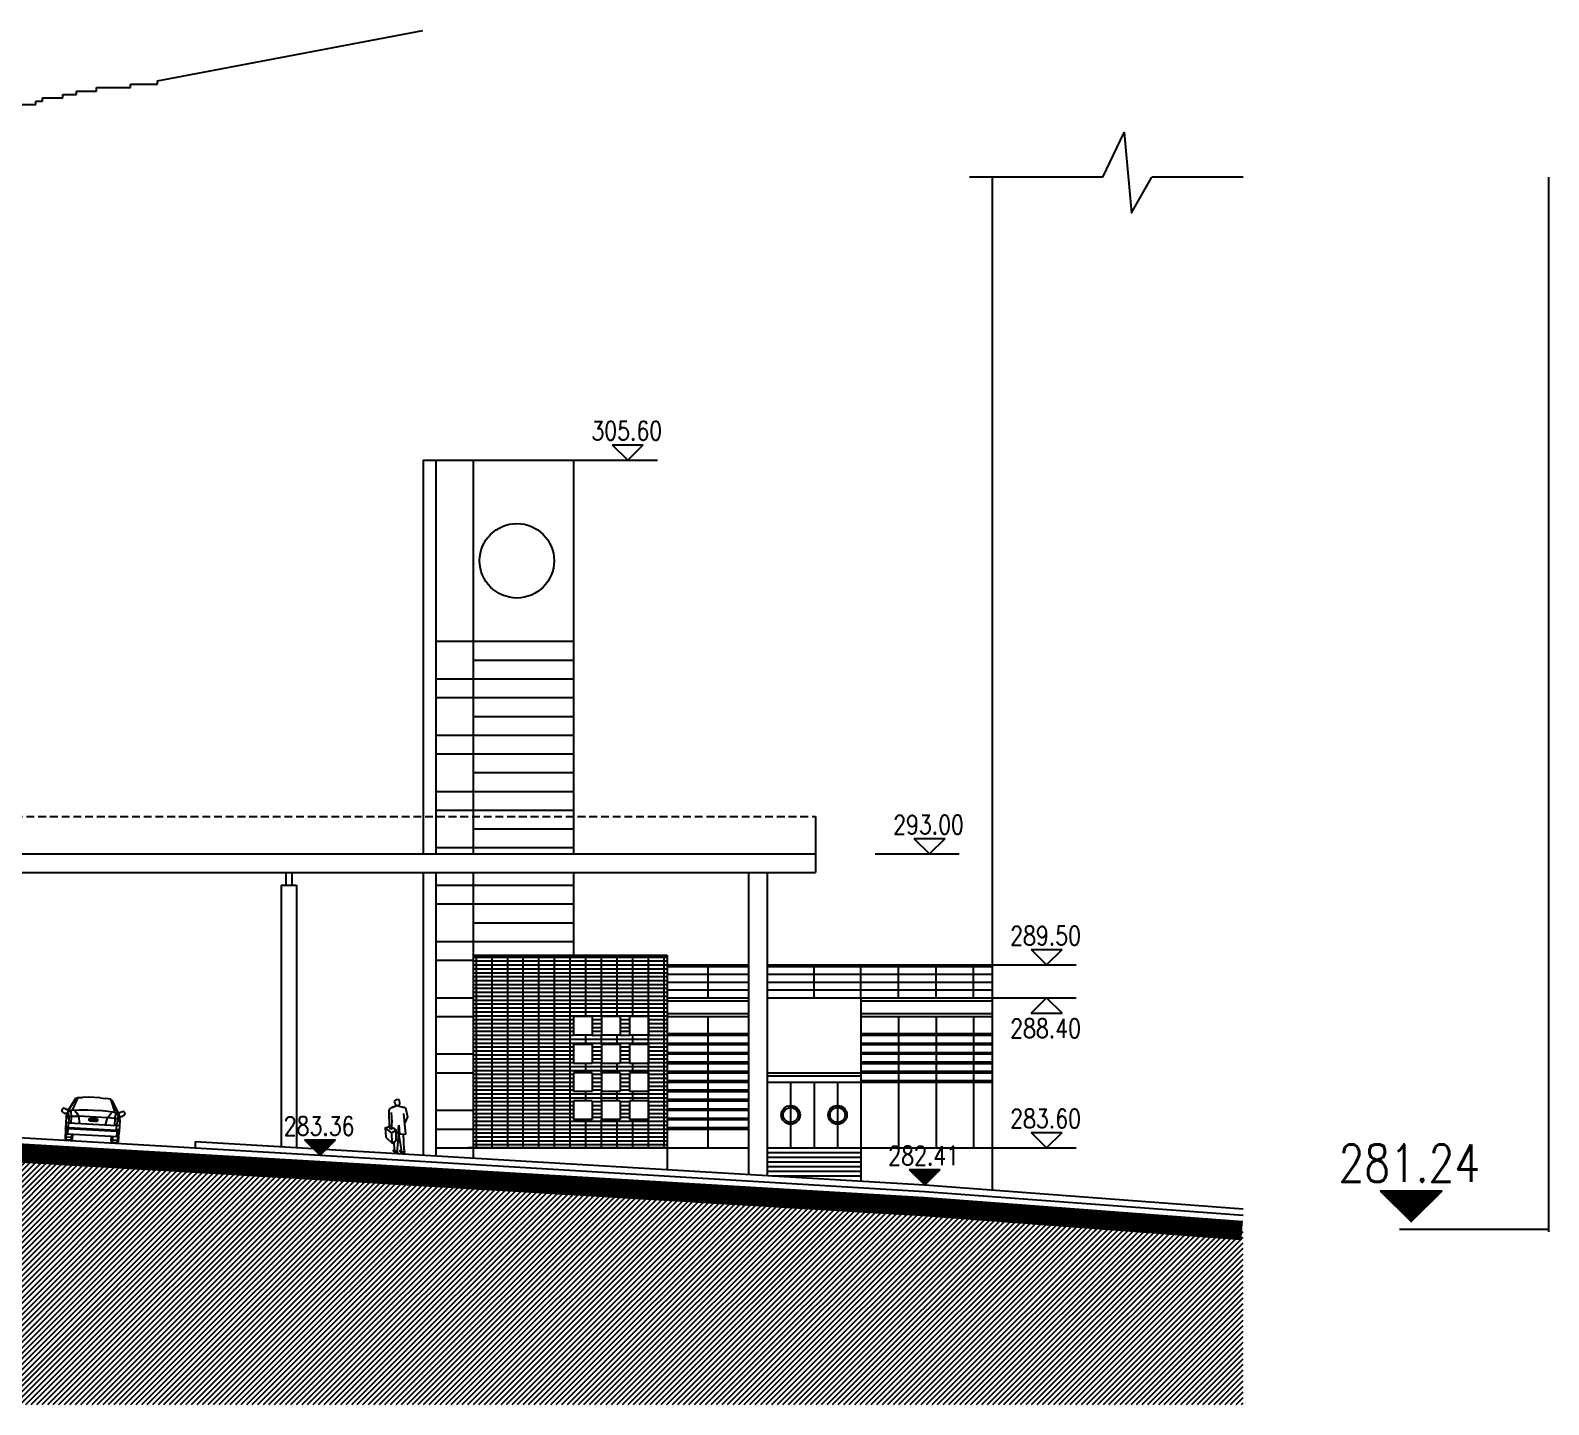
# Model space of a CAD drawing. Extents: x -335094 to -220327, y -102194 to 60595.
# Drawn here: x -268888 to -220327, y -95941 to -51982 of the extents above; entities that cross this region are included whole.
import ezdxf

# ---------------------------------------------------------------- set-up
doc = ezdxf.new("R2010")
doc.units = 0
doc.header["$LTSCALE"] = 1000
doc.header["$MEASUREMENT"] = 0
doc.linetypes.add('DOTE', pattern=[2.42, 2, -0.2, 0.02, -0.2])
doc.linetypes.add('HIDDEN', pattern=[0.375, 0.25, -0.125])
doc.layers.get('0').update_dxf_attribs({"linetype": 'CONTINUOUS'})
for name, color, linetype in [('3', 84, 'CONTINUOUS'), ('DOTE', 1, 'DOTE'), ('LAYER2', 8, 'CONTINUOUS'), ('PUB_DIM', 84, 'CONTINUOUS'), ('PUB_TEXT', 7, 'CONTINUOUS')]:
    doc.layers.add(name, color=color, linetype=linetype)
doc.styles.add('DIM_FONT', font='SIMPLEX', dxfattribs={"width": 0.8})

# ---------------------------------------------------------------- blocks, each defined once
blk = doc.blocks.new('*X8')
at = {"color": 0}
for p, q in [((234081992, 145050225), (234084442, 145050225)), ((234082068, 145050150), (234084365, 145050150)), ((234082144, 145050075), (234084289, 145050075)), ((234082220, 145050000), (234084213, 145050000)), ((234082296, 145049925), (234084137, 145049925)), ((234082372, 145049850), (234084061, 145049850)), ((234082448, 145049775), (234083985, 145049775)), ((234082525, 145049700), (234083909, 145049700)), ((234082601, 145049625), (234083832, 145049625)), ((234082677, 145049550), (234083756, 145049550)), ((234082753, 145049475), (234083680, 145049475)), ((234082829, 145049400), (234083604, 145049400)), ((234082905, 145049325), (234083528, 145049325)), ((234082981, 145049250), (234083452, 145049250)), ((234083058, 145049175), (234083376, 145049175)), ((234083134, 145049100), (234083299, 145049100)), ((234083210, 145049025), (234083223, 145049025))]:
    blk.add_line(p, q, dxfattribs=at)
blk = doc.blocks.new('A$C15B752B3')
at = {"layer": 'LAYER2'}
for p, q in [((298174, 86783), (351217, 96881)), ((286002, 85431), (292764, 85431)), ((286002, 84756), (286002, 85431)), ((292764, 86107), (298174, 86107)), ((292764, 85431), (292764, 86107)), ((298174, 86107), (298174, 86783)), ((269772, 82053), (273830, 82053)), ((273830, 82053), (273830, 82729)), ((273830, 82729), (275182, 82729)), ((275182, 83404), (279240, 83404)), ((275182, 82729), (275182, 83404)), ((279240, 83404), (279240, 84080)), ((279240, 84080), (281944, 84080)), ((281944, 84756), (286002, 84756)), ((281944, 84080), (281944, 84756))]:
    blk.add_line(p, q, dxfattribs=at)
blk = doc.blocks.new('M_G20')
for p, q in [((-990, 987), (-1010, 945)), ((-854, 980), (-942, 1007)), ((-808, 921), (-854, 980)), ((-809, 922), (-591, 1351)), ((-809, 947), (-591, 1351)), ((-723, 1111), (-725, 1108)), ((-527, 1378), (-688, 961)), ((-688, 961), (-460, 988)), ((-594, 1337), (-591, 1351)), ((-591, 1351), (-527, 1378)), ((-527, 1378), (-379, 1391)), ((-460, 988), (-190, 1001)), ((-190, 1405), (-379, 1391)), ((186, 1405), (-190, 1405)), ((-190, 1001), (186, 1001)), ((186, 1405), (375, 1391)), ((455, 988), (186, 1001)), ((523, 1378), (375, 1391)), ((684, 961), (455, 988)), ((522, 1378), (684, 961)), ((590, 1337), (523, 1378)), ((805, 947), (590, 1337)), ((805, 922), (590, 1337)), ((719, 1111), (720, 1108)), ((804, 921), (850, 980)), ((850, 980), (938, 1007)), ((986, 987), (1006, 945)), ((-997, 895), (-926, 845)), ((-835, 849), (-926, 845)), ((-863, 732), (-832, 856)), ((-837, 848), (-863, 732)), ((-782, 759), (-863, 678)), ((-863, 732), (-863, 369)), ((-769, 549), (-863, 543)), ((-808, 921), (-835, 849)), ((-809, 880), (-782, 921)), ((-782, 813), (-809, 880)), ((-808, 921), (-782, 921)), ((-688, 961), (-782, 921)), ((-782, 759), (-782, 813)), ((-782, 759), (-702, 773)), ((-782, 759), (-769, 604)), ((-769, 389), (-769, 604)), ((-769, 549), (765, 549)), ((-729, 921), (-688, 961)), ((-729, 921), (-702, 773)), ((-702, 773), (-460, 786)), ((-702, 774), (-702, 549)), ((-539, 894), (-594, 934)), ((-460, 786), (-539, 894)), ((455, 786), (-460, 786)), ((-414, 549), (-460, 786)), ((410, 549), (456, 786)), ((455, 786), (534, 894)), ((698, 773), (455, 786)), ((534, 894), (590, 934)), ((724, 921), (684, 961)), ((684, 961), (778, 921)), ((698, 773), (724, 921)), ((698, 774), (698, 549)), ((778, 759), (698, 773)), ((778, 759), (765, 604)), ((765, 389), (765, 604)), ((859, 543), (765, 549)), ((805, 880), (778, 921)), ((805, 880), (778, 813)), ((778, 813), (778, 759)), ((778, 759), (859, 678)), ((831, 849), (804, 921)), ((804, 921), (830, 849)), ((828, 856), (859, 732)), ((830, 849), (922, 845)), ((833, 848), (859, 732)), ((859, 732), (859, 369)), ((993, 895), (922, 845)), ((-863, 449), (-769, 389)), ((-863, 369), (-809, 194)), ((-782, 356), (-863, 369)), ((-863, 369), (-859, 354)), ((-859, 354), (-863, 369)), ((-859, 356), (-859, 47)), ((-828, 241), (-859, 253)), ((-859, 122), (-828, 89)), ((-828, 2), (-859, 47)), ((-828, 2), (-828, 256)), ((-828, 241), (-824, 241)), ((-652, 89), (-828, 89)), ((-652, 2), (-828, 2)), ((805, 194), (-809, 194)), ((-769, 389), (-782, 356)), ((778, 356), (-782, 356)), ((-782, 194), (-782, 356)), ((765, 389), (-769, 389)), ((-652, 2), (-652, 194)), ((-621, 122), (-652, 89)), ((-652, 2), (-621, 47)), ((-621, 47), (-621, 194)), ((617, 47), (617, 194)), ((617, 122), (648, 89)), ((648, 2), (617, 47)), ((648, 194), (648, 2)), ((648, 89), (825, 89)), ((825, 2), (648, 2)), ((765, 389), (859, 449)), ((765, 389), (778, 356)), ((778, 356), (859, 369)), ((778, 356), (778, 194)), ((859, 369), (805, 194)), ((820, 241), (825, 241)), ((825, 2), (825, 256)), ((855, 253), (825, 241)), ((855, 122), (825, 89)), ((855, 47), (825, 2)), ((859, 369), (855, 354)), ((855, 354), (859, 369)), ((855, 47), (855, 356))]:
    blk.add_line(p, q)
for centre in [(-79, 694), (-29, 694), (26, 694), (96, 694)]:
    blk.add_circle(centre, 50)
for centre, start, end in [((-954, 969), 72.6944, 153.6733), ((950, 969), 26.3267, 107.3056), ((-975, 928), 153.6733, 235.4221), ((970, 928), 304.5779, 26.3267)]:
    blk.add_arc(centre, 40, start, end)
at = {"width": 0.8, "flags": 9}
for tag in ['XSIZE', 'YSIZE']:
    blk.add_attdef(tag, (0, 0), '', height=0.5, dxfattribs=at)
blk = doc.blocks.new('M_G42')
for p, q in [((-214, 1489), (-285, 1443)), ((-90, 1540), (-214, 1489)), ((-210, 1489), (-90, 1540)), ((2, 1541), (23, 1534)), ((23, 1534), (134, 1502)), ((-308, 1425), (-320, 1394)), ((-320, 1394), (-310, 834)), ((-285, 1443), (-308, 1425)), ((-213, 1014), (-235, 1328)), ((-221, 936), (-213, 1014)), ((-310, 834), (-294, 817)), ((-294, 817), (-247, 807)), ((-247, 807), (-228, 820)), ((-232, 874), (-221, 936)), ((-228, 820), (-232, 874)), ((-20, 651), (4, 920)), ((4, 920), (15, 639))]:
    blk.add_line(p, q)
for points in [[(-95, 1586), (-119, 1604), (-129, 1642), (-144, 1672), (-122, 1712), (-98, 1731), (-57, 1753), (-5, 1742), (13, 1704), (20, 1640), (21, 1601), (0, 1561), (-24, 1542), (-81, 1548), (-100, 1581), (-86, 1540), (3, 1547), (-6, 1545)], [(134, 1496), (174, 1498), (211, 1473), (271, 1193), (189, 995)], [(15, 639), (223, 633), (158, 1294)], [(-233, 863), (-85, 759), (-220, 680), (-437, 841), (-314, 882)], [(-437, 841), (-420, 533), (-214, 350), (-220, 680)], [(-312, 903), (-222, 883)], [(-227, 789), (-238, 806)], [(-214, 787), (-228, 820)], [(-214, 350), (-90, 415), (-85, 759)], [(-94, 665), (-17, 652)], [(-7, 656), (-53, 154)], [(-7, 656), (71, 142)], [(173, 132), (149, 640)], [(-52, 75), (-47, 37), (-70, 29), (-110, 28), (-130, 46), (-144, 84), (-169, 92), (-180, 114), (-165, 134), (-143, 137)], [(-140, 163), (-154, 381)], [(-53, 154), (-62, 74), (-122, 78), (-140, 163)], [(165, 53), (167, 21), (147, -3), (87, 14), (65, 63), (45, 76), (26, 109), (41, 124), (58, 117)], [(173, 132), (179, 60), (91, 60), (71, 142)]]:
    blk.add_lwpolyline(points)
at = {"width": 0.8, "flags": 9}
for tag in ['XSIZE', 'YSIZE']:
    blk.add_attdef(tag, (0, 0), '', height=0.5, dxfattribs=at)
for tag in ['XSIZE', 'YSIZE']:
    blk.add_attdef(tag, (13, 13), '', height=0.5, rotation=354.2899, dxfattribs=at)

msp = doc.modelspace()

# ---------------------------------------------------------------- hatches: boundary and pattern name
at = {"layer": '3', "linetype": 'BYBLOCK'}
h = msp.add_hatch(dxfattribs=at)
h.set_pattern_fill('GRATE', color=12, scale=4000, style=0)
h.set_pattern_definition([(0, (-272621.25, 0), (0, 125), []), (90, (-272621.25, 0), (-500, 3e-14), [])])
h.paths.add_polyline_path([(-254721.202, -81565.368), (-254721.202, -87724.916), (-248521.202, -87724.916), (-248521.202, -81565.368)])
h.paths.add_polyline_path([(-251521.202, -83524.916), (-250921.202, -83524.916), (-250921.202, -84124.916), (-251521.202, -84124.916)], flags=16)
h.paths.add_polyline_path([(-251521.202, -84424.916), (-250921.202, -84424.916), (-250921.202, -85024.916), (-251521.202, -85024.916)], flags=16)
h.paths.add_polyline_path([(-250621.202, -83524.916), (-250021.202, -83524.916), (-250021.202, -84124.916), (-250621.202, -84124.916)], flags=16)
h.paths.add_polyline_path([(-250621.202, -84424.916), (-250021.202, -84424.916), (-250021.202, -85024.916), (-250621.202, -85024.916)], flags=16)
h.paths.add_polyline_path([(-251521.202, -85324.916), (-250921.202, -85324.916), (-250921.202, -85924.916), (-251521.202, -85924.916)], flags=16)
h.paths.add_polyline_path([(-250621.202, -85324.916), (-250021.202, -85324.916), (-250021.202, -85924.916), (-250621.202, -85924.916)], flags=16)
h.paths.add_polyline_path([(-249721.202, -83524.916), (-249121.202, -83524.916), (-249121.202, -84124.916), (-249721.202, -84124.916)], flags=16)
h.paths.add_polyline_path([(-249721.202, -84424.916), (-249121.202, -84424.916), (-249121.202, -85024.916), (-249721.202, -85024.916)], flags=16)
h.paths.add_polyline_path([(-251521.202, -86224.916), (-250921.202, -86224.916), (-250921.202, -86824.916), (-251521.202, -86824.916)], flags=16)
h.paths.add_polyline_path([(-249721.202, -85324.916), (-249121.202, -85324.916), (-249121.202, -85924.916), (-249721.202, -85924.916)], flags=16)
h.paths.add_polyline_path([(-250621.202, -86224.916), (-250021.202, -86224.916), (-250021.202, -86824.916), (-250621.202, -86824.916)], flags=16)
h.paths.add_polyline_path([(-249721.202, -86224.916), (-249121.202, -86224.916), (-249121.202, -86824.916), (-249721.202, -86824.916)], flags=16)
at = {"layer": 'DOTE', "linetype": 'BYBLOCK'}
h = msp.add_hatch(dxfattribs=at)
h.set_pattern_fill('ANSI31', color=8, scale=1000, style=0)
h.set_pattern_definition([(45, (-272621.25, 0), (-88.38835, 88.38835), [])])
h.paths.add_polyline_path([(-230092.708, -95941.396), (-230092.708, -90386.427), (-240315.951, -89617.68), (-259650.611, -88464.054), (-327592.708, -84492.054), (-327592.708, -95941.396)])

# ---------------------------------------------------------------- linework, layer by layer
at = {"layer": '3', "linetype": 'BYBLOCK'}
for p, q in [((-234590.085, -56673.966), (-238852.125, -56673.966)), ((-238126.572, -56673.966), (-238126.572, -89076.904)), ((-230092.708, -56673.966), (-233014.318, -56673.966)), ((-220327.414, -56673.966), (-220327.414, -90415.329)), ((-256321.202, -65724.916), (-256321.202, -78324.916)), ((-256321.202, -65724.916), (-251521.202, -65724.916)), ((-255921.202, -65724.916), (-255921.202, -78324.916)), ((-254721.202, -65724.916), (-254721.202, -78324.916)), ((-251521.202, -65724.916), (-251521.202, -78324.916)), ((-255921.202, -71524.916), (-251521.202, -71524.916)), ((-254721.202, -72124.916), (-251521.202, -72124.916)), ((-255921.202, -72724.916), (-251521.202, -72724.916)), ((-255921.202, -73324.916), (-251521.202, -73324.916)), ((-254721.202, -73924.916), (-251521.202, -73924.916)), ((-255921.202, -74524.916), (-251521.202, -74524.916)), ((-255921.202, -75124.916), (-251521.202, -75124.916)), ((-254721.202, -75724.916), (-251521.202, -75724.916)), ((-255921.202, -76324.916), (-251521.202, -76324.916)), ((-255921.202, -76924.916), (-251521.202, -76924.916)), ((-243780.954, -77124.916), (-243780.954, -78924.916)), ((-254721.202, -77524.916), (-251521.202, -77524.916)), ((-255921.202, -78124.916), (-251521.202, -78124.916)), ((-292261.451, -78324.916), (-243780.954, -78324.916)), ((-292261.451, -78924.916), (-243780.954, -78924.916)), ((-260721.202, -78924.916), (-260721.202, -79324.916)), ((-260521.202, -78924.916), (-260521.202, -79324.916)), ((-256321.202, -78924.916), (-256321.202, -87961.14)), ((-255921.202, -78924.916), (-255921.202, -87984.924)), ((-254721.202, -78924.916), (-254721.202, -88056.277)), ((-251521.202, -78924.916), (-251521.202, -81565.368)), ((-245921.202, -78924.916), (-245921.202, -88579.532)), ((-245321.202, -78924.916), (-245321.202, -88615.208)), ((-260871.202, -79324.916), (-260371.202, -79324.916)), ((-260871.202, -79324.916), (-260871.202, -87690.593)), ((-260371.202, -79324.916), (-260371.202, -87720.324)), ((-255921.202, -79324.916), (-251521.202, -79324.916)), ((-255921.202, -79924.916), (-251521.202, -79924.916)), ((-254721.202, -80524.916), (-251521.202, -80524.916)), ((-255921.202, -81124.916), (-251521.202, -81124.916)), ((-254721.202, -81565.368), (-248521.202, -81565.368)), ((-248521.202, -81565.368), (-248521.202, -88424.934)), ((-255921.202, -81724.916), (-254721.202, -81724.916)), ((-248521.202, -81874.916), (-245921.202, -81874.916)), ((-248521.202, -81924.916), (-245921.202, -81924.916)), ((-247221.202, -81924.916), (-247221.202, -82924.916)), ((-245321.202, -81874.916), (-238126.572, -81874.916)), ((-245321.202, -81924.916), (-238126.572, -81924.916)), ((-243821.202, -82924.916), (-243821.202, -81924.916)), ((-242321.202, -82924.916), (-242321.202, -81924.916)), ((-241121.202, -82924.916), (-241121.202, -81924.916)), ((-239921.202, -82924.916), (-239921.202, -81924.916)), ((-238721.202, -82924.916), (-238721.202, -81924.916)), ((-248521.202, -82174.916), (-245921.202, -82174.916)), ((-248521.202, -82424.916), (-245921.202, -82424.916)), ((-245321.202, -82174.916), (-238126.572, -82174.916)), ((-245321.202, -82424.916), (-238126.572, -82424.916)), ((-255921.202, -82924.916), (-254721.202, -82924.916)), ((-248521.202, -82674.916), (-245921.202, -82674.916)), ((-248521.202, -82924.916), (-245921.202, -82924.916)), ((-248521.202, -83024.916), (-245921.202, -83024.916)), ((-245321.202, -82674.916), (-238126.572, -82674.916)), ((-245321.202, -82924.916), (-238126.572, -82924.916)), ((-242321.202, -82924.916), (-242321.202, -88793.591)), ((-242321.202, -83024.916), (-238126.572, -83024.916)), ((-248521.202, -83424.916), (-245921.202, -83424.916)), ((-242321.202, -83424.916), (-238126.572, -83424.916)), ((-327592.708, -83991.2), (-259621.25, -87964.916)), ((-255921.202, -83524.916), (-254721.202, -83524.916)), ((-250921.202, -83524.916), (-251521.202, -83524.916)), ((-251521.202, -83524.916), (-251521.202, -84124.916)), ((-250921.202, -83524.916), (-250921.202, -84124.916)), ((-250021.202, -83524.916), (-250621.202, -83524.916)), ((-250621.202, -83524.916), (-250621.202, -84124.916)), ((-250021.202, -83524.916), (-250021.202, -84124.916)), ((-249721.202, -83524.916), (-249721.202, -84124.916)), ((-249121.202, -83524.916), (-249721.202, -83524.916)), ((-249121.202, -83524.916), (-249121.202, -84124.916)), ((-248521.202, -83524.916), (-245921.202, -83524.916)), ((-247221.202, -83524.916), (-247221.202, -87724.916)), ((-242321.202, -83524.916), (-238126.572, -83524.916)), ((-241121.202, -83524.916), (-241121.202, -87724.916)), ((-239921.202, -83524.916), (-239921.202, -87724.916)), ((-238721.202, -83524.916), (-238721.202, -87724.916)), ((-250921.202, -84124.916), (-251521.202, -84124.916)), ((-250921.202, -84424.916), (-251521.202, -84424.916)), ((-251521.202, -84424.916), (-251521.202, -85024.916)), ((-250921.202, -84424.916), (-250921.202, -85024.916)), ((-250021.202, -84124.916), (-250621.202, -84124.916)), ((-250021.202, -84424.916), (-250621.202, -84424.916)), ((-250621.202, -84424.916), (-250621.202, -85024.916)), ((-250021.202, -84424.916), (-250021.202, -85024.916)), ((-249121.202, -84124.916), (-249721.202, -84124.916)), ((-249721.202, -84424.916), (-249721.202, -85024.916)), ((-249121.202, -84424.916), (-249721.202, -84424.916)), ((-249121.202, -84424.916), (-249121.202, -85024.916)), ((-248521.202, -84074.916), (-245921.202, -84074.916)), ((-248521.202, -84124.916), (-245921.202, -84124.916)), ((-248521.202, -84374.916), (-245921.202, -84374.916)), ((-248521.202, -84424.916), (-245921.202, -84424.916)), ((-242321.202, -84074.916), (-238126.572, -84074.916)), ((-242321.202, -84124.916), (-238126.572, -84124.916)), ((-242321.202, -84374.916), (-238126.572, -84374.916)), ((-242321.202, -84424.916), (-238126.572, -84424.916)), ((-255921.202, -84724.916), (-254721.202, -84724.916)), ((-248521.202, -84674.916), (-245921.202, -84674.916)), ((-248521.202, -84724.916), (-245921.202, -84724.916)), ((-248521.202, -84974.916), (-245921.202, -84974.916)), ((-242321.202, -84674.916), (-238126.572, -84674.916)), ((-242321.202, -84724.916), (-238126.572, -84724.916)), ((-242321.202, -84974.916), (-238126.572, -84974.916)), ((-255921.202, -85324.916), (-254721.202, -85324.916)), ((-250921.202, -85024.916), (-251521.202, -85024.916)), ((-250921.202, -85324.916), (-251521.202, -85324.916)), ((-251521.202, -85324.916), (-251521.202, -85924.916)), ((-250921.202, -85324.916), (-250921.202, -85924.916)), ((-250021.202, -85024.916), (-250621.202, -85024.916)), ((-250021.202, -85324.916), (-250621.202, -85324.916)), ((-250621.202, -85324.916), (-250621.202, -85924.916)), ((-250021.202, -85324.916), (-250021.202, -85924.916)), ((-249121.202, -85024.916), (-249721.202, -85024.916)), ((-249721.202, -85324.916), (-249721.202, -85924.916)), ((-249121.202, -85324.916), (-249721.202, -85324.916)), ((-249121.202, -85324.916), (-249121.202, -85924.916)), ((-248521.202, -85024.916), (-245921.202, -85024.916)), ((-248521.202, -85274.916), (-245921.202, -85274.916)), ((-248521.202, -85324.916), (-245921.202, -85324.916)), ((-245321.202, -85324.916), (-242321.202, -85324.916)), ((-245321.202, -85424.916), (-242321.202, -85424.916)), ((-242321.202, -85024.916), (-238126.572, -85024.916)), ((-242321.202, -85274.916), (-238126.572, -85274.916)), ((-242321.202, -85324.916), (-238126.572, -85324.916)), ((-250921.202, -85924.916), (-251521.202, -85924.916)), ((-250021.202, -85924.916), (-250621.202, -85924.916)), ((-249121.202, -85924.916), (-249721.202, -85924.916)), ((-248521.202, -85574.916), (-245921.202, -85574.916)), ((-248521.202, -85624.916), (-245921.202, -85624.916)), ((-248521.202, -85874.916), (-245921.202, -85874.916)), ((-248521.202, -85924.916), (-245921.202, -85924.916)), ((-245321.202, -85624.916), (-238126.572, -85624.916)), ((-244571.202, -85624.916), (-244571.202, -87724.916)), ((-243821.202, -85624.916), (-243821.202, -87724.916)), ((-243071.202, -85624.916), (-243071.202, -87724.916)), ((-242321.202, -85574.916), (-238126.572, -85574.916)), ((-250921.202, -86224.916), (-251521.202, -86224.916)), ((-251521.202, -86224.916), (-251521.202, -86824.916)), ((-250921.202, -86224.916), (-250921.202, -86824.916)), ((-250021.202, -86224.916), (-250621.202, -86224.916)), ((-250621.202, -86224.916), (-250621.202, -86824.916)), ((-250021.202, -86224.916), (-250021.202, -86824.916)), ((-249721.202, -86224.916), (-249721.202, -86824.916)), ((-249121.202, -86224.916), (-249721.202, -86224.916)), ((-249121.202, -86224.916), (-249121.202, -86824.916)), ((-248521.202, -86174.916), (-245921.202, -86174.916)), ((-248521.202, -86224.916), (-245921.202, -86224.916)), ((-255921.202, -86524.916), (-254721.202, -86524.916)), ((-250921.202, -86824.916), (-251521.202, -86824.916)), ((-250021.202, -86824.916), (-250621.202, -86824.916)), ((-249121.202, -86824.916), (-249721.202, -86824.916)), ((-248521.202, -86474.916), (-245921.202, -86474.916)), ((-248521.202, -86524.916), (-245921.202, -86524.916)), ((-248521.202, -86774.916), (-245921.202, -86774.916)), ((-248521.202, -86824.916), (-245921.202, -86824.916)), ((-255921.202, -87124.916), (-254721.202, -87124.916)), ((-248521.202, -87074.916), (-245921.202, -87074.916)), ((-248521.202, -87124.916), (-245921.202, -87124.916)), ((-263621.25, -87527.073), (-240280.771, -88914.916)), ((-263621.25, -87527.073), (-263621.25, -87731.07)), ((-259621.25, -87964.916), (-259621.25, -87764.916)), ((-255921.202, -87724.916), (-245921.202, -87724.916)), ((-248521.202, -87724.916), (-254883.927, -87724.916)), ((-245321.202, -87724.916), (-238126.572, -87724.916)), ((-245321.202, -87874.916), (-242321.202, -87874.916)), ((-259621.25, -87964.916), (-240280.771, -89118.913)), ((-245321.202, -88024.916), (-242321.202, -88024.916)), ((-245321.202, -88174.916), (-242321.202, -88174.916)), ((-245321.202, -88324.916), (-242321.202, -88324.916)), ((-245321.202, -88474.916), (-242321.202, -88474.916)), ((-245157.935, -88624.916), (-242321.202, -88624.916)), ((-240280.771, -88914.916), (-230092.708, -89681.018)), ((-240280.771, -89118.913), (-230092.708, -89885.015)), ((-225099.201, -90324.916), (-220327.414, -90324.916))]:
    msp.add_line(p, q, dxfattribs=at)
at = {"layer": '3'}
for p, q in [((-250277.48, -65235.557), (-249780.652, -65724.916)), ((-250277.48, -65235.557), (-249283.824, -65235.557)), ((-249780.652, -65724.916), (-249283.824, -65235.557)), ((-251521.202, -65724.916), (-248829.522, -65724.916)), ((-240626.598, -77835.557), (-239632.942, -77835.557)), ((-240626.598, -77835.557), (-240129.77, -78324.916)), ((-240129.77, -78324.916), (-239632.942, -77835.557)), ((-241870.32, -78324.916), (-239178.64, -78324.916)), ((-236882.85, -81385.557), (-235889.193, -81385.557)), ((-236882.85, -81385.557), (-236386.022, -81874.916)), ((-236386.022, -81874.916), (-235889.193, -81385.557)), ((-238126.572, -81874.916), (-235434.891, -81874.916)), ((-238126.572, -82924.916), (-235434.891, -82924.916)), ((-236882.85, -83414.276), (-236386.022, -82924.916)), ((-236386.022, -82924.916), (-235889.193, -83414.276)), ((-236882.85, -83414.276), (-235889.193, -83414.276)), ((-236882.85, -87235.557), (-236386.022, -87724.916)), ((-236882.85, -87235.557), (-235889.193, -87235.557)), ((-236386.022, -87724.916), (-235889.193, -87235.557)), ((-260118.078, -87475.557), (-259621.25, -87964.916)), ((-260118.078, -87475.557), (-259124.422, -87475.557)), ((-259621.25, -87964.916), (-259124.422, -87475.557)), ((-238126.572, -87724.916), (-235434.891, -87724.916)), ((-240780.276, -88422.92), (-240283.447, -88912.28)), ((-240780.276, -88422.92), (-239786.619, -88422.92)), ((-240283.447, -88912.28), (-239786.619, -88422.92)), ((-225715.086, -89106.197), (-223727.773, -89106.197)), ((-225715.086, -89106.197), (-224721.429, -90084.916)), ((-224721.429, -90084.916), (-223727.773, -89106.197))]:
    msp.add_line(p, q, dxfattribs=at)
at = {"layer": '3', "linetype": 'HIDDEN'}
msp.add_line((-292261.451, -77124.916), (-243780.954, -77124.916), dxfattribs=at)
at = {"layer": '3', "linetype": 'BYBLOCK'}
for points in [[(-234590.085, -56673.966), (-233904.816, -55253.725), (-233674.179, -57821.756), (-233014.318, -56673.966)], [(-327604.38, -84190.86), (-259632.922, -88164.576), (-240295.768, -89318.35), (-230107.705, -90084.452)]]:
    msp.add_lwpolyline(points, dxfattribs=at)
at = {"layer": '3', "linetype": 'BYBLOCK', "const_width": 600}
msp.add_lwpolyline([(-327621.889, -84490.348), (-259650.611, -88464.054), (-240315.951, -89617.68), (-230130.2, -90383.607)], dxfattribs=at)
at = {"layer": '3', "linetype": 'BYBLOCK'}
for centre, radius in [((-253327.693, -68948.113), 1191.269), ((-244571.202, -86674.916), 300), ((-244571.202, -86674.916), 240), ((-243071.202, -86674.916), 300), ((-243071.202, -86674.916), 240)]:
    msp.add_circle(centre, radius, dxfattribs=at)

# ---------------------------------------------------------------- block references
at = {"layer": '3', "rotation": 9.71223101942087e-11}
for p, xscale, yscale, zscale in [((-93892907.86, -58107572.28), 0.4, 0.4, 0.4), ((-93873570.058, -58108519.644), 0.4, 0.4, 0.4), ((-187491294.65, -116129299.644), 0.8, 0.8, 0.8)]:
    msp.add_blockref('*X8', p, dxfattribs=dict(at, xscale=xscale, yscale=yscale, zscale=zscale))
at = {"layer": 'DOTE', "color": 8, "linetype": 'BYBLOCK', "rotation": 356.8632322240179}
msp.add_blockref('M_G20', (-266920.794, -87522.5), dxfattribs=at)
at = {"layer": 'DOTE', "linetype": 'BYBLOCK'}
msp.add_blockref('M_G42', (-257101.85, -87923.175), dxfattribs=at)
at = {"layer": 'PUB_DIM', "linetype": 'BYBLOCK', "xscale": 0.16, "yscale": 0.16, "zscale": 0.16}
msp.add_blockref('A$C15B752B3', (-312528.03, -67482.938), dxfattribs=at)

# ---------------------------------------------------------------- texts
at = {"layer": 'PUB_TEXT', "linetype": 'CONTINUOUS', "style": 'DIM_FONT', "width": 0.8}
for s, height, p in [('305.60', 600, (-250943.237, -65089.961)), ('293.00', 600, (-241292.355, -77689.961)), ('289.50', 600, (-237548.607, -81239.961)), ('288.40', 600, (-237548.607, -84203.391)), ('283.36', 600, (-260783.835, -87329.961)), ('283.60', 600, (-237548.607, -87089.961)), ('282.41', 600, (-241446.033, -88277.325)), ('281.24', 1200, (-227046.6, -88815.006))]:
    msp.add_text(s, height=height, dxfattribs=at).set_placement(p)

doc.saveas('drawing.dxf')
